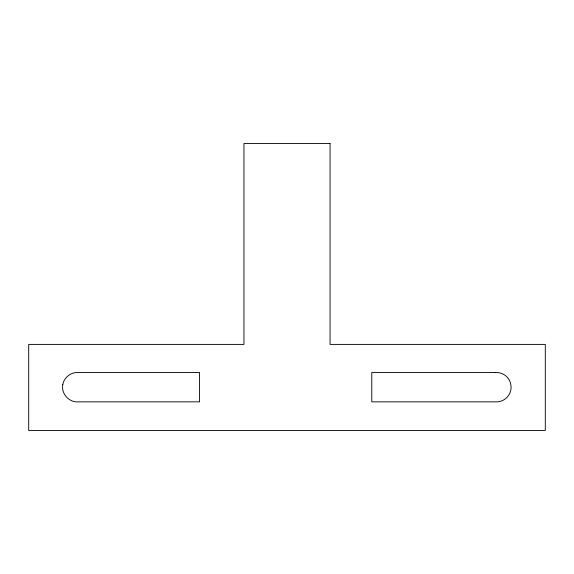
<?xml version="1.0" encoding="UTF-8"?>
<svg xmlns="http://www.w3.org/2000/svg" width="574" height="574" viewBox="0 0 574 574"><rect width="100%" height="100%" fill="white"/><g stroke="black" fill="none" stroke-linecap="round" stroke-linejoin="round"><path stroke-width="0.86" d="M62.803 384.515C60.937 393.642 69.153 402.761 78.43 401.85L199.565 401.85L199.565 372.519L76.098 372.519C69.619 373.071 64.015 378.123 62.803 384.515M330.05 143.5L243.95 143.5L243.95 344.4L28.7 344.4L28.7 430.5L545.3 430.5L545.3 344.4L330.05 344.4L330.05 143.5M495.226 372.519L371.765 372.519L371.765 401.85L497.558 401.85A14.709 14.709 0 0 0 511.061 386.022L510.257 382.262A14.709 14.709 0 0 0 495.226 372.519"/></g></svg>
